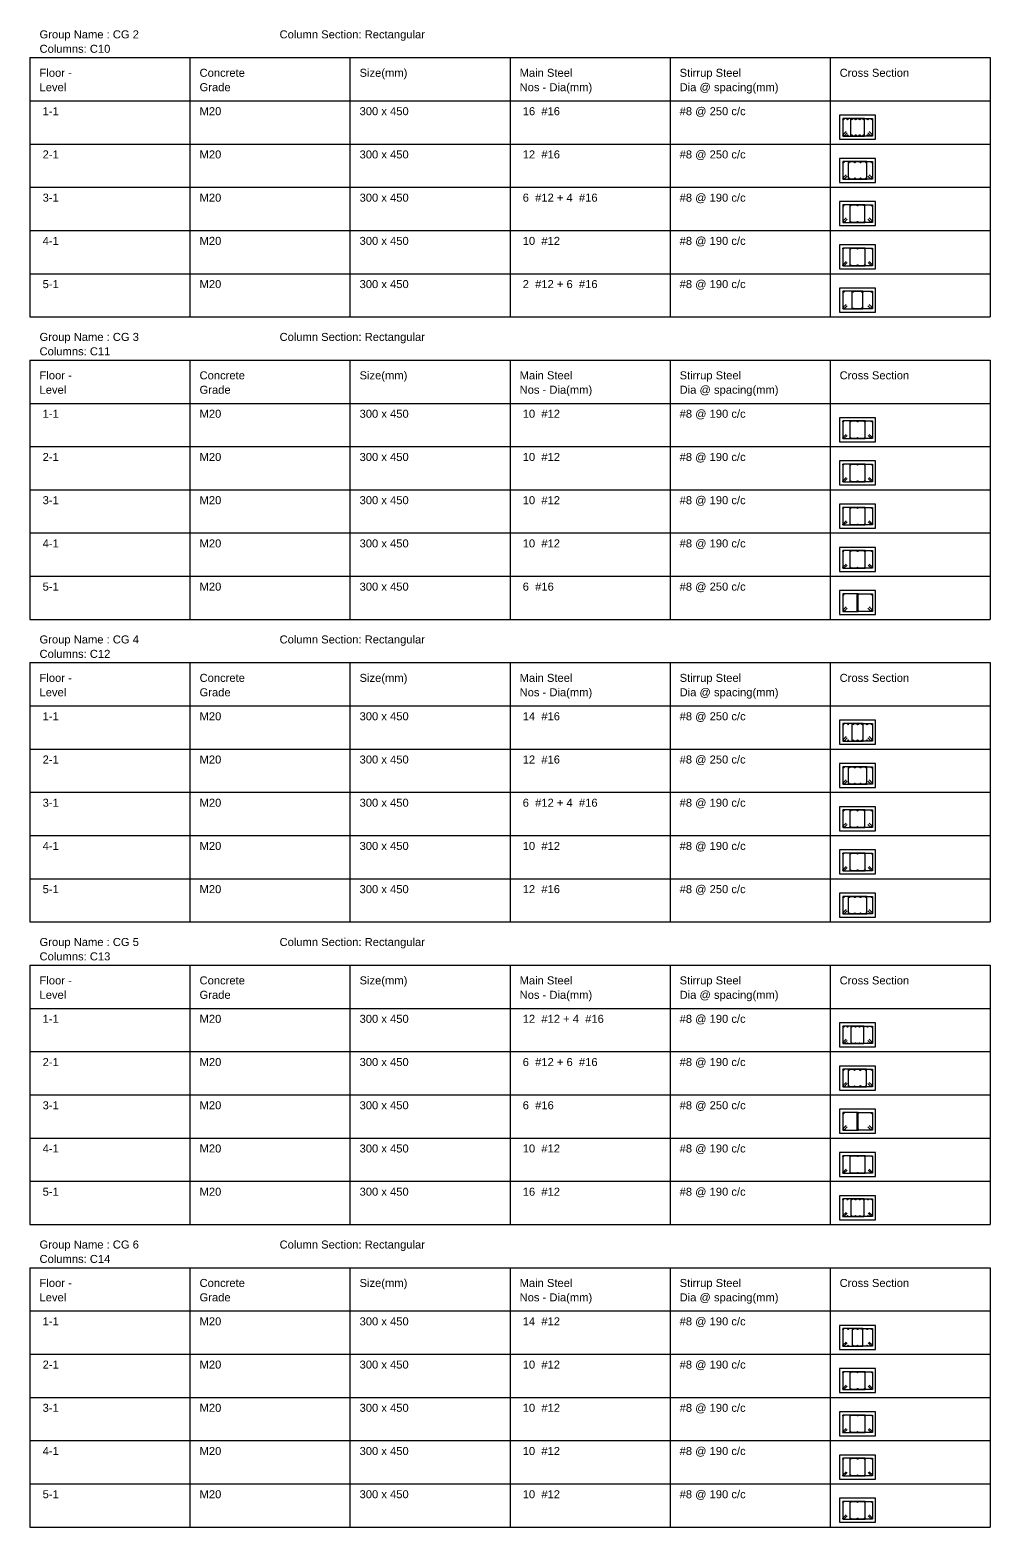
# Model space of a CAD drawing. Extents: x 28 to 264, y -211 to 74.
# Drawn here: x 73.06 to 85.06, y 33 to 51.71 of the extents above; entities that cross this region are included whole.
import ezdxf

# ---------------------------------------------------------------- set-up
doc = ezdxf.new("R2010")
doc.units = 0
doc.layers.add('Schedule', color=140, linetype='CONTINUOUS')
doc.styles.add('STRUDS_Arial', font='ARIAL.TTF', dxfattribs={"height": 0.04})

msp = doc.modelspace()

# ---------------------------------------------------------------- linework, layer by layer
at = {"layer": 'Schedule'}
for p, q in [((73.058, 51.36), (85.058, 51.36)), ((73.058, 51.36), (73.058, 48.12)), ((75.058, 51.36), (75.058, 48.12)), ((77.058, 51.36), (77.058, 48.12)), ((79.058, 51.36), (79.058, 48.12)), ((81.058, 51.36), (81.058, 48.12)), ((83.058, 51.36), (83.058, 48.12)), ((85.058, 51.36), (85.058, 48.12)), ((73.058, 50.82), (85.058, 50.82)), ((83.628, 50.64), (83.178, 50.64)), ((83.178, 50.64), (83.178, 50.34)), ((83.4869, 50.6), (83.218, 50.6)), ((83.218, 50.6), (83.218, 50.38)), ((83.3192, 50.38), (83.3192, 50.6)), ((83.3192, 50.6), (83.588, 50.6)), ((83.4869, 50.38), (83.4869, 50.6)), ((83.588, 50.6), (83.588, 50.38)), ((83.628, 50.34), (83.628, 50.64)), ((83.178, 50.34), (83.628, 50.34)), ((83.218, 50.396), (83.258, 50.436)), ((83.218, 50.38), (83.4869, 50.38)), ((83.234, 50.38), (83.274, 50.42)), ((83.588, 50.38), (83.3192, 50.38)), ((83.572, 50.38), (83.532, 50.42)), ((83.588, 50.396), (83.548, 50.436)), ((73.058, 50.28), (85.058, 50.28)), ((83.628, 50.1), (83.178, 50.1)), ((83.178, 50.1), (83.178, 49.8)), ((83.5172, 50.06), (83.218, 50.06)), ((83.218, 50.06), (83.218, 49.84)), ((83.2888, 49.84), (83.2888, 50.06)), ((83.2888, 50.06), (83.588, 50.06)), ((83.5172, 49.84), (83.5172, 50.06)), ((83.588, 50.06), (83.588, 49.84)), ((83.628, 49.8), (83.628, 50.1)), ((83.178, 49.8), (83.628, 49.8)), ((83.218, 49.856), (83.258, 49.896)), ((83.218, 49.84), (83.5172, 49.84)), ((83.234, 49.84), (83.274, 49.88)), ((83.588, 49.84), (83.2888, 49.84)), ((83.572, 49.84), (83.532, 49.88)), ((83.588, 49.856), (83.548, 49.896)), ((73.058, 49.74), (85.058, 49.74)), ((83.628, 49.56), (83.178, 49.56)), ((83.178, 49.56), (83.178, 49.26)), ((83.4945, 49.52), (83.218, 49.52)), ((83.218, 49.52), (83.218, 49.3)), ((83.3075, 49.3), (83.3075, 49.52)), ((83.3075, 49.52), (83.588, 49.52)), ((83.4945, 49.3), (83.4945, 49.52)), ((83.588, 49.52), (83.588, 49.3)), ((83.628, 49.26), (83.628, 49.56)), ((73.058, 49.2), (85.058, 49.2)), ((83.178, 49.26), (83.628, 49.26)), ((83.218, 49.316), (83.258, 49.356)), ((83.218, 49.3), (83.4945, 49.3)), ((83.234, 49.3), (83.274, 49.34)), ((83.588, 49.3), (83.3075, 49.3)), ((83.572, 49.3), (83.532, 49.34)), ((83.588, 49.316), (83.548, 49.356)), ((83.628, 49.02), (83.178, 49.02)), ((83.178, 49.02), (83.178, 48.72)), ((83.628, 48.72), (83.628, 49.02)), ((83.4985, 48.98), (83.218, 48.98)), ((83.218, 48.98), (83.218, 48.76)), ((83.3075, 48.76), (83.3075, 48.98)), ((83.3075, 48.98), (83.588, 48.98)), ((83.4985, 48.76), (83.4985, 48.98)), ((83.588, 48.98), (83.588, 48.76)), ((73.058, 48.66), (85.058, 48.66)), ((83.178, 48.72), (83.628, 48.72)), ((83.218, 48.772), (83.258, 48.812)), ((83.218, 48.76), (83.4985, 48.76)), ((83.23, 48.76), (83.27, 48.8)), ((83.588, 48.76), (83.3075, 48.76)), ((83.576, 48.76), (83.536, 48.8)), ((83.588, 48.772), (83.548, 48.812)), ((83.628, 48.48), (83.178, 48.48)), ((83.178, 48.48), (83.178, 48.18)), ((83.628, 48.18), (83.628, 48.48)), ((83.4687, 48.44), (83.218, 48.44)), ((83.218, 48.44), (83.218, 48.22)), ((83.218, 48.236), (83.258, 48.276)), ((83.234, 48.22), (83.274, 48.26)), ((83.3354, 48.22), (83.3354, 48.44)), ((83.3354, 48.44), (83.588, 48.44)), ((83.4687, 48.22), (83.4687, 48.44)), ((83.572, 48.22), (83.532, 48.26)), ((83.588, 48.236), (83.548, 48.276)), ((83.588, 48.44), (83.588, 48.22)), ((73.058, 48.12), (85.058, 48.12)), ((83.178, 48.18), (83.628, 48.18)), ((83.218, 48.22), (83.4687, 48.22)), ((83.588, 48.22), (83.3354, 48.22)), ((73.058, 47.58), (85.058, 47.58)), ((73.058, 47.58), (73.058, 44.34)), ((75.058, 47.58), (75.058, 44.34)), ((77.058, 47.58), (77.058, 44.34)), ((79.058, 47.58), (79.058, 44.34)), ((81.058, 47.58), (81.058, 44.34)), ((83.058, 47.58), (83.058, 44.34)), ((85.058, 47.58), (85.058, 44.34)), ((73.058, 47.04), (85.058, 47.04)), ((83.628, 46.86), (83.178, 46.86)), ((83.178, 46.86), (83.178, 46.56)), ((83.4985, 46.82), (83.218, 46.82)), ((83.218, 46.82), (83.218, 46.6)), ((83.3075, 46.6), (83.3075, 46.82)), ((83.3075, 46.82), (83.588, 46.82)), ((83.4985, 46.6), (83.4985, 46.82)), ((83.588, 46.82), (83.588, 46.6)), ((83.628, 46.56), (83.628, 46.86)), ((83.218, 46.612), (83.258, 46.652)), ((83.218, 46.6), (83.4985, 46.6)), ((83.23, 46.6), (83.27, 46.64)), ((83.588, 46.6), (83.3075, 46.6)), ((83.576, 46.6), (83.536, 46.64)), ((83.588, 46.612), (83.548, 46.652)), ((73.058, 46.5), (85.058, 46.5)), ((83.178, 46.56), (83.628, 46.56)), ((83.628, 46.32), (83.178, 46.32)), ((83.178, 46.32), (83.178, 46.02)), ((83.4985, 46.28), (83.218, 46.28)), ((83.218, 46.28), (83.218, 46.06)), ((83.3075, 46.06), (83.3075, 46.28)), ((83.3075, 46.28), (83.588, 46.28)), ((83.4985, 46.06), (83.4985, 46.28)), ((83.588, 46.28), (83.588, 46.06)), ((83.628, 46.02), (83.628, 46.32)), ((83.178, 46.02), (83.628, 46.02)), ((83.218, 46.072), (83.258, 46.112)), ((83.218, 46.06), (83.4985, 46.06)), ((83.23, 46.06), (83.27, 46.1)), ((83.588, 46.06), (83.3075, 46.06)), ((83.576, 46.06), (83.536, 46.1)), ((83.588, 46.072), (83.548, 46.112)), ((73.058, 45.96), (85.058, 45.96)), ((83.628, 45.78), (83.178, 45.78)), ((83.178, 45.78), (83.178, 45.48)), ((83.4985, 45.74), (83.218, 45.74)), ((83.218, 45.74), (83.218, 45.52)), ((83.3075, 45.52), (83.3075, 45.74)), ((83.3075, 45.74), (83.588, 45.74)), ((83.4985, 45.52), (83.4985, 45.74)), ((83.588, 45.74), (83.588, 45.52)), ((83.628, 45.48), (83.628, 45.78)), ((83.178, 45.48), (83.628, 45.48)), ((83.218, 45.532), (83.258, 45.572)), ((83.218, 45.52), (83.4985, 45.52)), ((83.23, 45.52), (83.27, 45.56)), ((83.588, 45.52), (83.3075, 45.52)), ((83.576, 45.52), (83.536, 45.56)), ((83.588, 45.532), (83.548, 45.572)), ((73.058, 45.42), (85.058, 45.42)), ((83.628, 45.24), (83.178, 45.24)), ((83.178, 45.24), (83.178, 44.94)), ((83.4985, 45.2), (83.218, 45.2)), ((83.218, 45.2), (83.218, 44.98)), ((83.3075, 44.98), (83.3075, 45.2)), ((83.3075, 45.2), (83.588, 45.2)), ((83.4985, 44.98), (83.4985, 45.2)), ((83.588, 45.2), (83.588, 44.98)), ((83.628, 44.94), (83.628, 45.24)), ((83.178, 44.94), (83.628, 44.94)), ((83.218, 44.992), (83.258, 45.032)), ((83.218, 44.98), (83.4985, 44.98)), ((83.23, 44.98), (83.27, 45.02)), ((83.588, 44.98), (83.3075, 44.98)), ((83.576, 44.98), (83.536, 45.02)), ((83.588, 44.992), (83.548, 45.032)), ((73.058, 44.88), (85.058, 44.88)), ((83.628, 44.7), (83.178, 44.7)), ((83.178, 44.7), (83.178, 44.4)), ((83.411, 44.66), (83.218, 44.66)), ((83.218, 44.66), (83.218, 44.44)), ((83.395, 44.44), (83.395, 44.66)), ((83.395, 44.66), (83.588, 44.66)), ((83.411, 44.44), (83.411, 44.66)), ((83.588, 44.66), (83.588, 44.44)), ((83.628, 44.4), (83.628, 44.7)), ((73.058, 44.34), (85.058, 44.34)), ((83.178, 44.4), (83.628, 44.4)), ((83.218, 44.456), (83.258, 44.496)), ((83.218, 44.44), (83.411, 44.44)), ((83.234, 44.44), (83.274, 44.48)), ((83.588, 44.44), (83.395, 44.44)), ((83.572, 44.44), (83.532, 44.48)), ((83.588, 44.456), (83.548, 44.496)), ((73.058, 43.8), (85.058, 43.8)), ((73.058, 43.8), (73.058, 40.56)), ((75.058, 43.8), (75.058, 40.56)), ((77.058, 43.8), (77.058, 40.56)), ((79.058, 43.8), (79.058, 40.56)), ((81.058, 43.8), (81.058, 40.56)), ((83.058, 43.8), (83.058, 40.56)), ((85.058, 43.8), (85.058, 40.56)), ((73.058, 43.26), (85.058, 43.26)), ((83.628, 43.08), (83.178, 43.08)), ((83.178, 43.08), (83.178, 42.78)), ((83.47, 43.04), (83.218, 43.04)), ((83.218, 43.04), (83.218, 42.82)), ((83.336, 42.82), (83.336, 43.04)), ((83.336, 43.04), (83.588, 43.04)), ((83.47, 42.82), (83.47, 43.04)), ((83.588, 43.04), (83.588, 42.82)), ((83.628, 42.78), (83.628, 43.08)), ((83.218, 42.836), (83.258, 42.876)), ((83.234, 42.82), (83.274, 42.86)), ((83.572, 42.82), (83.532, 42.86)), ((83.588, 42.836), (83.548, 42.876)), ((73.058, 42.72), (85.058, 42.72)), ((83.178, 42.78), (83.628, 42.78)), ((83.218, 42.82), (83.47, 42.82)), ((83.588, 42.82), (83.336, 42.82)), ((83.628, 42.54), (83.178, 42.54)), ((83.178, 42.54), (83.178, 42.24)), ((83.5172, 42.5), (83.218, 42.5)), ((83.218, 42.5), (83.218, 42.28)), ((83.2888, 42.28), (83.2888, 42.5)), ((83.2888, 42.5), (83.588, 42.5)), ((83.5172, 42.28), (83.5172, 42.5)), ((83.588, 42.5), (83.588, 42.28)), ((83.628, 42.24), (83.628, 42.54)), ((83.218, 42.296), (83.258, 42.336)), ((83.218, 42.28), (83.5172, 42.28)), ((83.234, 42.28), (83.274, 42.32)), ((83.588, 42.28), (83.2888, 42.28)), ((83.572, 42.28), (83.532, 42.32)), ((83.588, 42.296), (83.548, 42.336)), ((73.058, 42.18), (85.058, 42.18)), ((83.178, 42.24), (83.628, 42.24)), ((83.628, 42), (83.178, 42)), ((83.178, 42), (83.178, 41.7)), ((83.4945, 41.96), (83.218, 41.96)), ((83.218, 41.96), (83.218, 41.74)), ((83.3075, 41.74), (83.3075, 41.96)), ((83.3075, 41.96), (83.588, 41.96)), ((83.4945, 41.74), (83.4945, 41.96)), ((83.588, 41.96), (83.588, 41.74)), ((83.628, 41.7), (83.628, 42)), ((83.218, 41.756), (83.258, 41.796)), ((83.218, 41.74), (83.4945, 41.74)), ((83.234, 41.74), (83.274, 41.78)), ((83.588, 41.74), (83.3075, 41.74)), ((83.572, 41.74), (83.532, 41.78)), ((83.588, 41.756), (83.548, 41.796)), ((73.058, 41.64), (85.058, 41.64)), ((83.178, 41.7), (83.628, 41.7)), ((83.628, 41.46), (83.178, 41.46)), ((83.178, 41.46), (83.178, 41.16)), ((83.4985, 41.42), (83.218, 41.42)), ((83.218, 41.42), (83.218, 41.2)), ((83.3075, 41.2), (83.3075, 41.42)), ((83.3075, 41.42), (83.588, 41.42)), ((83.4985, 41.2), (83.4985, 41.42)), ((83.588, 41.42), (83.588, 41.2)), ((83.628, 41.16), (83.628, 41.46)), ((83.178, 41.16), (83.628, 41.16)), ((83.218, 41.212), (83.258, 41.252)), ((83.218, 41.2), (83.4985, 41.2)), ((83.23, 41.2), (83.27, 41.24)), ((83.588, 41.2), (83.3075, 41.2)), ((83.576, 41.2), (83.536, 41.24)), ((83.588, 41.212), (83.548, 41.252)), ((73.058, 41.1), (85.058, 41.1)), ((83.628, 40.92), (83.178, 40.92)), ((83.178, 40.92), (83.178, 40.62)), ((83.5172, 40.88), (83.218, 40.88)), ((83.218, 40.88), (83.218, 40.66)), ((83.2888, 40.66), (83.2888, 40.88)), ((83.2888, 40.88), (83.588, 40.88)), ((83.5172, 40.66), (83.5172, 40.88)), ((83.588, 40.88), (83.588, 40.66)), ((83.628, 40.62), (83.628, 40.92)), ((83.178, 40.62), (83.628, 40.62)), ((83.218, 40.676), (83.258, 40.716)), ((83.218, 40.66), (83.5172, 40.66)), ((83.234, 40.66), (83.274, 40.7)), ((83.588, 40.66), (83.2888, 40.66)), ((83.572, 40.66), (83.532, 40.7)), ((83.588, 40.676), (83.548, 40.716)), ((73.058, 40.56), (85.058, 40.56)), ((73.058, 40.02), (85.058, 40.02)), ((73.058, 40.02), (73.058, 36.78)), ((75.058, 40.02), (75.058, 36.78)), ((77.058, 40.02), (77.058, 36.78)), ((79.058, 40.02), (79.058, 36.78)), ((81.058, 40.02), (81.058, 36.78)), ((83.058, 40.02), (83.058, 36.78)), ((85.058, 40.02), (85.058, 36.78)), ((73.058, 39.48), (85.058, 39.48)), ((83.628, 39.3), (83.178, 39.3)), ((83.178, 39.3), (83.178, 39)), ((83.628, 39), (83.628, 39.3)), ((83.482, 39.26), (83.218, 39.26)), ((83.218, 39.26), (83.218, 39.04)), ((83.218, 39.056), (83.258, 39.096)), ((83.32, 39.04), (83.32, 39.26)), ((83.32, 39.26), (83.588, 39.26)), ((83.482, 39.04), (83.482, 39.26)), ((83.588, 39.056), (83.548, 39.096)), ((83.588, 39.26), (83.588, 39.04)), ((73.058, 38.94), (85.058, 38.94)), ((83.178, 39), (83.628, 39)), ((83.218, 39.04), (83.482, 39.04)), ((83.234, 39.04), (83.274, 39.08)), ((83.588, 39.04), (83.32, 39.04)), ((83.572, 39.04), (83.532, 39.08)), ((83.628, 38.76), (83.178, 38.76)), ((83.178, 38.76), (83.178, 38.46)), ((83.628, 38.46), (83.628, 38.76)), ((83.5128, 38.72), (83.218, 38.72)), ((83.218, 38.72), (83.218, 38.5)), ((83.218, 38.516), (83.258, 38.556)), ((83.234, 38.5), (83.274, 38.54)), ((83.2892, 38.5), (83.2892, 38.72)), ((83.2892, 38.72), (83.588, 38.72)), ((83.5128, 38.5), (83.5128, 38.72)), ((83.572, 38.5), (83.532, 38.54)), ((83.588, 38.516), (83.548, 38.556)), ((83.588, 38.72), (83.588, 38.5)), ((73.058, 38.4), (85.058, 38.4)), ((83.178, 38.46), (83.628, 38.46)), ((83.218, 38.5), (83.5128, 38.5)), ((83.588, 38.5), (83.2892, 38.5)), ((83.628, 38.22), (83.178, 38.22)), ((83.178, 38.22), (83.178, 37.92)), ((83.411, 38.18), (83.218, 38.18)), ((83.218, 38.18), (83.218, 37.96)), ((83.395, 37.96), (83.395, 38.18)), ((83.395, 38.18), (83.588, 38.18)), ((83.411, 37.96), (83.411, 38.18)), ((83.588, 38.18), (83.588, 37.96)), ((83.628, 37.92), (83.628, 38.22)), ((83.218, 37.976), (83.258, 38.016)), ((83.234, 37.96), (83.274, 38)), ((83.572, 37.96), (83.532, 38)), ((83.588, 37.976), (83.548, 38.016)), ((73.058, 37.86), (85.058, 37.86)), ((83.178, 37.92), (83.628, 37.92)), ((83.218, 37.96), (83.411, 37.96)), ((83.588, 37.96), (83.395, 37.96)), ((83.628, 37.68), (83.178, 37.68)), ((83.178, 37.68), (83.178, 37.38)), ((83.4985, 37.64), (83.218, 37.64)), ((83.218, 37.64), (83.218, 37.42)), ((83.3075, 37.42), (83.3075, 37.64)), ((83.3075, 37.64), (83.588, 37.64)), ((83.4985, 37.42), (83.4985, 37.64)), ((83.588, 37.64), (83.588, 37.42)), ((83.628, 37.38), (83.628, 37.68)), ((83.218, 37.432), (83.258, 37.472)), ((83.218, 37.42), (83.4985, 37.42)), ((83.23, 37.42), (83.27, 37.46)), ((83.588, 37.42), (83.3075, 37.42)), ((83.576, 37.42), (83.536, 37.46)), ((83.588, 37.432), (83.548, 37.472)), ((73.058, 37.32), (85.058, 37.32)), ((83.178, 37.38), (83.628, 37.38)), ((83.628, 37.14), (83.178, 37.14)), ((83.178, 37.14), (83.178, 36.84)), ((83.4857, 37.1), (83.218, 37.1)), ((83.218, 37.1), (83.218, 36.88)), ((83.3203, 36.88), (83.3203, 37.1)), ((83.3203, 37.1), (83.588, 37.1)), ((83.4857, 36.88), (83.4857, 37.1)), ((83.588, 37.1), (83.588, 36.88)), ((83.628, 36.84), (83.628, 37.14)), ((83.218, 36.892), (83.258, 36.932)), ((83.218, 36.88), (83.4857, 36.88)), ((83.23, 36.88), (83.27, 36.92)), ((83.588, 36.88), (83.3203, 36.88)), ((83.576, 36.88), (83.536, 36.92)), ((83.588, 36.892), (83.548, 36.932)), ((73.058, 36.78), (85.058, 36.78)), ((83.178, 36.84), (83.628, 36.84)), ((73.058, 36.24), (85.058, 36.24)), ((73.058, 36.24), (73.058, 33)), ((75.058, 36.24), (75.058, 33)), ((77.058, 36.24), (77.058, 33)), ((79.058, 36.24), (79.058, 33)), ((81.058, 36.24), (81.058, 33)), ((83.058, 36.24), (83.058, 33)), ((85.058, 36.24), (85.058, 33)), ((73.058, 35.7), (85.058, 35.7)), ((83.628, 35.52), (83.178, 35.52)), ((83.178, 35.52), (83.178, 35.22)), ((83.4687, 35.48), (83.218, 35.48)), ((83.218, 35.48), (83.218, 35.26)), ((83.3374, 35.26), (83.3374, 35.48)), ((83.3374, 35.48), (83.588, 35.48)), ((83.4687, 35.26), (83.4687, 35.48)), ((83.588, 35.48), (83.588, 35.26)), ((83.628, 35.22), (83.628, 35.52)), ((83.178, 35.22), (83.628, 35.22)), ((83.218, 35.272), (83.258, 35.312)), ((83.218, 35.26), (83.4687, 35.26)), ((83.23, 35.26), (83.27, 35.3)), ((83.588, 35.26), (83.3374, 35.26)), ((83.576, 35.26), (83.536, 35.3)), ((83.588, 35.272), (83.548, 35.312)), ((73.058, 35.16), (85.058, 35.16)), ((83.628, 34.98), (83.178, 34.98)), ((83.178, 34.98), (83.178, 34.68)), ((83.628, 34.68), (83.628, 34.98)), ((83.4985, 34.94), (83.218, 34.94)), ((83.218, 34.94), (83.218, 34.72)), ((83.3075, 34.72), (83.3075, 34.94)), ((83.3075, 34.94), (83.588, 34.94)), ((83.4985, 34.72), (83.4985, 34.94)), ((83.588, 34.94), (83.588, 34.72)), ((73.058, 34.62), (85.058, 34.62)), ((83.178, 34.68), (83.628, 34.68)), ((83.218, 34.732), (83.258, 34.772)), ((83.218, 34.72), (83.4985, 34.72)), ((83.23, 34.72), (83.27, 34.76)), ((83.588, 34.72), (83.3075, 34.72)), ((83.576, 34.72), (83.536, 34.76)), ((83.588, 34.732), (83.548, 34.772)), ((83.628, 34.44), (83.178, 34.44)), ((83.178, 34.44), (83.178, 34.14)), ((83.628, 34.14), (83.628, 34.44)), ((83.4985, 34.4), (83.218, 34.4)), ((83.218, 34.4), (83.218, 34.18)), ((83.218, 34.192), (83.258, 34.232)), ((83.3075, 34.18), (83.3075, 34.4)), ((83.3075, 34.4), (83.588, 34.4)), ((83.4985, 34.18), (83.4985, 34.4)), ((83.588, 34.192), (83.548, 34.232)), ((83.588, 34.4), (83.588, 34.18)), ((73.058, 34.08), (85.058, 34.08)), ((83.178, 34.14), (83.628, 34.14)), ((83.218, 34.18), (83.4985, 34.18)), ((83.23, 34.18), (83.27, 34.22)), ((83.588, 34.18), (83.3075, 34.18)), ((83.576, 34.18), (83.536, 34.22)), ((83.628, 33.9), (83.178, 33.9)), ((83.178, 33.9), (83.178, 33.6)), ((83.4985, 33.86), (83.218, 33.86)), ((83.218, 33.86), (83.218, 33.64)), ((83.3075, 33.64), (83.3075, 33.86)), ((83.3075, 33.86), (83.588, 33.86)), ((83.4985, 33.64), (83.4985, 33.86)), ((83.588, 33.86), (83.588, 33.64)), ((83.628, 33.6), (83.628, 33.9)), ((83.218, 33.652), (83.258, 33.692)), ((83.23, 33.64), (83.27, 33.68)), ((83.576, 33.64), (83.536, 33.68)), ((83.588, 33.652), (83.548, 33.692)), ((73.058, 33.54), (85.058, 33.54)), ((83.178, 33.6), (83.628, 33.6)), ((83.218, 33.64), (83.4985, 33.64)), ((83.588, 33.64), (83.3075, 33.64)), ((83.628, 33.36), (83.178, 33.36)), ((83.178, 33.36), (83.178, 33.06)), ((83.4985, 33.32), (83.218, 33.32)), ((83.218, 33.32), (83.218, 33.1)), ((83.3075, 33.1), (83.3075, 33.32)), ((83.3075, 33.32), (83.588, 33.32)), ((83.4985, 33.1), (83.4985, 33.32)), ((83.588, 33.32), (83.588, 33.1)), ((83.628, 33.06), (83.628, 33.36)), ((83.218, 33.112), (83.258, 33.152)), ((83.23, 33.1), (83.27, 33.14)), ((83.576, 33.1), (83.536, 33.14)), ((83.588, 33.112), (83.548, 33.152)), ((73.058, 33), (85.058, 33)), ((83.178, 33.06), (83.628, 33.06)), ((83.218, 33.1), (83.4985, 33.1)), ((83.588, 33.1), (83.3075, 33.1))]:
    msp.add_line(p, q, dxfattribs=at)
for centre, radius in [((83.226, 50.592), 0.008), ((83.2766, 50.592), 0.008), ((83.3272, 50.592), 0.008), ((83.3777, 50.592), 0.008), ((83.4283, 50.592), 0.008), ((83.4789, 50.592), 0.008), ((83.5294, 50.592), 0.008), ((83.58, 50.592), 0.008), ((83.226, 50.388), 0.008), ((83.2766, 50.388), 0.008), ((83.3272, 50.388), 0.008), ((83.3777, 50.388), 0.008), ((83.4283, 50.388), 0.008), ((83.4789, 50.388), 0.008), ((83.5294, 50.388), 0.008), ((83.58, 50.388), 0.008), ((83.226, 50.052), 0.008), ((83.2968, 50.052), 0.008), ((83.3676, 50.052), 0.008), ((83.4384, 50.052), 0.008), ((83.5092, 50.052), 0.008), ((83.58, 50.052), 0.008), ((83.226, 49.848), 0.008), ((83.2968, 49.848), 0.008), ((83.3676, 49.848), 0.008), ((83.4384, 49.848), 0.008), ((83.5092, 49.848), 0.008), ((83.58, 49.848), 0.008), ((83.226, 49.512), 0.008), ((83.3135, 49.512), 0.006), ((83.401, 49.512), 0.006), ((83.4885, 49.512), 0.006), ((83.58, 49.512), 0.008), ((83.226, 49.308), 0.008), ((83.3135, 49.306), 0.006), ((83.401, 49.306), 0.006), ((83.4885, 49.306), 0.006), ((83.58, 49.308), 0.008), ((83.224, 48.974), 0.006), ((83.3135, 48.974), 0.006), ((83.403, 48.974), 0.006), ((83.4925, 48.974), 0.006), ((83.582, 48.974), 0.006), ((83.224, 48.766), 0.006), ((83.3135, 48.766), 0.006), ((83.403, 48.766), 0.006), ((83.4925, 48.766), 0.006), ((83.582, 48.766), 0.006), ((83.226, 48.432), 0.008), ((83.3413, 48.432), 0.006), ((83.4607, 48.432), 0.008), ((83.58, 48.432), 0.008), ((83.226, 48.228), 0.008), ((83.3413, 48.226), 0.006), ((83.4607, 48.228), 0.008), ((83.58, 48.228), 0.008), ((83.224, 46.814), 0.006), ((83.3135, 46.814), 0.006), ((83.403, 46.814), 0.006), ((83.4925, 46.814), 0.006), ((83.582, 46.814), 0.006), ((83.224, 46.606), 0.006), ((83.3135, 46.606), 0.006), ((83.403, 46.606), 0.006), ((83.4925, 46.606), 0.006), ((83.582, 46.606), 0.006), ((83.224, 46.274), 0.006), ((83.3135, 46.274), 0.006), ((83.403, 46.274), 0.006), ((83.4925, 46.274), 0.006), ((83.582, 46.274), 0.006), ((83.224, 46.066), 0.006), ((83.3135, 46.066), 0.006), ((83.403, 46.066), 0.006), ((83.4925, 46.066), 0.006), ((83.582, 46.066), 0.006), ((83.224, 45.734), 0.006), ((83.3135, 45.734), 0.006), ((83.403, 45.734), 0.006), ((83.4925, 45.734), 0.006), ((83.582, 45.734), 0.006), ((83.224, 45.526), 0.006), ((83.3135, 45.526), 0.006), ((83.403, 45.526), 0.006), ((83.4925, 45.526), 0.006), ((83.582, 45.526), 0.006), ((83.224, 45.194), 0.006), ((83.3135, 45.194), 0.006), ((83.403, 45.194), 0.006), ((83.4925, 45.194), 0.006), ((83.582, 45.194), 0.006), ((83.224, 44.986), 0.006), ((83.3135, 44.986), 0.006), ((83.403, 44.986), 0.006), ((83.4925, 44.986), 0.006), ((83.582, 44.986), 0.006), ((83.226, 44.652), 0.008), ((83.403, 44.652), 0.008), ((83.58, 44.652), 0.008), ((83.226, 44.448), 0.008), ((83.403, 44.448), 0.008), ((83.58, 44.448), 0.008), ((83.226, 43.032), 0.008), ((83.285, 43.032), 0.008), ((83.344, 43.032), 0.008), ((83.403, 43.032), 0.008), ((83.462, 43.032), 0.008), ((83.521, 43.032), 0.008), ((83.58, 43.032), 0.008), ((83.226, 42.828), 0.008), ((83.285, 42.828), 0.008), ((83.344, 42.828), 0.008), ((83.403, 42.828), 0.008), ((83.462, 42.828), 0.008), ((83.521, 42.828), 0.008), ((83.58, 42.828), 0.008), ((83.226, 42.492), 0.008), ((83.2968, 42.492), 0.008), ((83.3676, 42.492), 0.008), ((83.4384, 42.492), 0.008), ((83.5092, 42.492), 0.008), ((83.58, 42.492), 0.008), ((83.226, 42.288), 0.008), ((83.2968, 42.288), 0.008), ((83.3676, 42.288), 0.008), ((83.4384, 42.288), 0.008), ((83.5092, 42.288), 0.008), ((83.58, 42.288), 0.008), ((83.226, 41.952), 0.008), ((83.3135, 41.952), 0.006), ((83.401, 41.952), 0.006), ((83.4885, 41.952), 0.006), ((83.58, 41.952), 0.008), ((83.226, 41.748), 0.008), ((83.3135, 41.746), 0.006), ((83.401, 41.746), 0.006), ((83.4885, 41.746), 0.006), ((83.58, 41.748), 0.008), ((83.224, 41.414), 0.006), ((83.3135, 41.414), 0.006), ((83.403, 41.414), 0.006), ((83.4925, 41.414), 0.006), ((83.582, 41.414), 0.006), ((83.224, 41.206), 0.006), ((83.3135, 41.206), 0.006), ((83.403, 41.206), 0.006), ((83.4925, 41.206), 0.006), ((83.582, 41.206), 0.006), ((83.226, 40.872), 0.008), ((83.2968, 40.872), 0.008), ((83.3676, 40.872), 0.008), ((83.4384, 40.872), 0.008), ((83.5092, 40.872), 0.008), ((83.58, 40.872), 0.008), ((83.226, 40.668), 0.008), ((83.2968, 40.668), 0.008), ((83.3676, 40.668), 0.008), ((83.4384, 40.668), 0.008), ((83.5092, 40.668), 0.008), ((83.58, 40.668), 0.008), ((83.226, 39.252), 0.008), ((83.276, 39.252), 0.006), ((83.326, 39.252), 0.006), ((83.376, 39.252), 0.006), ((83.426, 39.252), 0.006), ((83.476, 39.252), 0.006), ((83.526, 39.252), 0.006), ((83.58, 39.252), 0.008), ((83.226, 39.048), 0.008), ((83.276, 39.046), 0.006), ((83.326, 39.046), 0.006), ((83.376, 39.046), 0.006), ((83.426, 39.046), 0.006), ((83.476, 39.046), 0.006), ((83.526, 39.046), 0.006), ((83.58, 39.048), 0.008), ((83.226, 38.712), 0.008), ((83.2952, 38.712), 0.006), ((83.3644, 38.712), 0.006), ((83.4376, 38.712), 0.008), ((83.5068, 38.712), 0.006), ((83.58, 38.712), 0.008), ((83.226, 38.508), 0.008), ((83.2952, 38.506), 0.006), ((83.3644, 38.506), 0.006), ((83.4376, 38.508), 0.008), ((83.5068, 38.506), 0.006), ((83.58, 38.508), 0.008), ((83.226, 38.172), 0.008), ((83.403, 38.172), 0.008), ((83.58, 38.172), 0.008), ((83.226, 37.968), 0.008), ((83.403, 37.968), 0.008), ((83.58, 37.968), 0.008), ((83.224, 37.634), 0.006), ((83.3135, 37.634), 0.006), ((83.403, 37.634), 0.006), ((83.4925, 37.634), 0.006), ((83.582, 37.634), 0.006), ((83.224, 37.426), 0.006), ((83.3135, 37.426), 0.006), ((83.403, 37.426), 0.006), ((83.4925, 37.426), 0.006), ((83.582, 37.426), 0.006), ((83.224, 37.094), 0.006), ((83.2752, 37.094), 0.006), ((83.3263, 37.094), 0.006), ((83.3774, 37.094), 0.006), ((83.4286, 37.094), 0.006), ((83.4797, 37.094), 0.006), ((83.5309, 37.094), 0.006), ((83.582, 37.094), 0.006), ((83.224, 36.886), 0.006), ((83.2752, 36.886), 0.006), ((83.3263, 36.886), 0.006), ((83.3774, 36.886), 0.006), ((83.4286, 36.886), 0.006), ((83.4797, 36.886), 0.006), ((83.5309, 36.886), 0.006), ((83.582, 36.886), 0.006), ((83.224, 35.474), 0.006), ((83.2837, 35.474), 0.006), ((83.3434, 35.474), 0.006), ((83.403, 35.474), 0.006), ((83.4627, 35.474), 0.006), ((83.5223, 35.474), 0.006), ((83.582, 35.474), 0.006), ((83.224, 35.266), 0.006), ((83.2837, 35.266), 0.006), ((83.3434, 35.266), 0.006), ((83.403, 35.266), 0.006), ((83.4627, 35.266), 0.006), ((83.5223, 35.266), 0.006), ((83.582, 35.266), 0.006), ((83.224, 34.934), 0.006), ((83.3135, 34.934), 0.006), ((83.403, 34.934), 0.006), ((83.4925, 34.934), 0.006), ((83.582, 34.934), 0.006), ((83.224, 34.726), 0.006), ((83.3135, 34.726), 0.006), ((83.403, 34.726), 0.006), ((83.4925, 34.726), 0.006), ((83.582, 34.726), 0.006), ((83.224, 34.394), 0.006), ((83.3135, 34.394), 0.006), ((83.403, 34.394), 0.006), ((83.4925, 34.394), 0.006), ((83.582, 34.394), 0.006), ((83.224, 34.186), 0.006), ((83.3135, 34.186), 0.006), ((83.403, 34.186), 0.006), ((83.4925, 34.186), 0.006), ((83.582, 34.186), 0.006), ((83.224, 33.854), 0.006), ((83.3135, 33.854), 0.006), ((83.403, 33.854), 0.006), ((83.4925, 33.854), 0.006), ((83.582, 33.854), 0.006), ((83.224, 33.646), 0.006), ((83.3135, 33.646), 0.006), ((83.403, 33.646), 0.006), ((83.4925, 33.646), 0.006), ((83.582, 33.646), 0.006), ((83.224, 33.314), 0.006), ((83.3135, 33.314), 0.006), ((83.403, 33.314), 0.006), ((83.4925, 33.314), 0.006), ((83.582, 33.314), 0.006), ((83.224, 33.106), 0.006), ((83.3135, 33.106), 0.006), ((83.403, 33.106), 0.006), ((83.4925, 33.106), 0.006), ((83.582, 33.106), 0.006)]:
    msp.add_circle(centre, radius, dxfattribs=at)

# ---------------------------------------------------------------- texts
at = {"layer": 'Schedule', "style": 'STRUDS_Arial'}
for s, p in [('Group Name : CG 2', (73.178, 51.6)), ('Column Section: Rectangular ', (76.178, 51.6)), ('Columns: C10 ', (73.178, 51.42)), ('Floor - ', (73.178, 51.12)), ('Concrete', (75.178, 51.12)), ('Size(mm)', (77.178, 51.12)), ('Main Steel', (79.178, 51.12)), ('Stirrup Steel', (81.178, 51.12)), ('Cross Section', (83.178, 51.12)), ('Level', (73.178, 50.94)), ('Grade', (75.178, 50.94)), ('Nos - Dia(mm)', (79.178, 50.94)), ('Dia @ spacing(mm)', (81.178, 50.94)), (' 1-1', (73.178, 50.64)), ('M20', (75.178, 50.64)), ('300 x 450 ', (77.178, 50.64)), (' 16  #16 ', (79.178, 50.64)), ('#8 @ 250 c/c', (81.178, 50.64)), (' 2-1', (73.178, 50.1)), ('M20', (75.178, 50.1)), ('300 x 450 ', (77.178, 50.1)), (' 12  #16 ', (79.178, 50.1)), ('#8 @ 250 c/c', (81.178, 50.1)), (' 3-1', (73.178, 49.56)), ('M20', (75.178, 49.56)), ('300 x 450 ', (77.178, 49.56)), (' 6  #12 + 4  #16 ', (79.178, 49.56)), ('#8 @ 190 c/c', (81.178, 49.56)), (' 4-1', (73.178, 49.02)), ('M20', (75.178, 49.02)), ('300 x 450 ', (77.178, 49.02)), (' 10  #12 ', (79.178, 49.02)), ('#8 @ 190 c/c', (81.178, 49.02)), (' 5-1', (73.178, 48.48)), ('M20', (75.178, 48.48)), ('300 x 450 ', (77.178, 48.48)), (' 2  #12 + 6  #16 ', (79.178, 48.48)), ('#8 @ 190 c/c', (81.178, 48.48)), ('Group Name : CG 3', (73.178, 47.82)), ('Column Section: Rectangular ', (76.178, 47.82)), ('Columns: C11 ', (73.178, 47.64)), ('Floor - ', (73.178, 47.34)), ('Concrete', (75.178, 47.34)), ('Size(mm)', (77.178, 47.34)), ('Main Steel', (79.178, 47.34)), ('Stirrup Steel', (81.178, 47.34)), ('Cross Section', (83.178, 47.34)), ('Level', (73.178, 47.16)), ('Grade', (75.178, 47.16)), ('Nos - Dia(mm)', (79.178, 47.16)), ('Dia @ spacing(mm)', (81.178, 47.16)), (' 1-1', (73.178, 46.86)), ('M20', (75.178, 46.86)), ('300 x 450 ', (77.178, 46.86)), (' 10  #12 ', (79.178, 46.86)), ('#8 @ 190 c/c', (81.178, 46.86)), (' 2-1', (73.178, 46.32)), ('M20', (75.178, 46.32)), ('300 x 450 ', (77.178, 46.32)), (' 10  #12 ', (79.178, 46.32)), ('#8 @ 190 c/c', (81.178, 46.32)), (' 3-1', (73.178, 45.78)), ('M20', (75.178, 45.78)), ('300 x 450 ', (77.178, 45.78)), (' 10  #12 ', (79.178, 45.78)), ('#8 @ 190 c/c', (81.178, 45.78)), (' 4-1', (73.178, 45.24)), ('M20', (75.178, 45.24)), ('300 x 450 ', (77.178, 45.24)), (' 10  #12 ', (79.178, 45.24)), ('#8 @ 190 c/c', (81.178, 45.24)), (' 5-1', (73.178, 44.7)), ('M20', (75.178, 44.7)), ('300 x 450 ', (77.178, 44.7)), (' 6  #16 ', (79.178, 44.7)), ('#8 @ 250 c/c', (81.178, 44.7)), ('Column Section: Rectangular ', (76.178, 44.04)), ('Group Name : CG 4', (73.178, 44.04)), ('Columns: C12 ', (73.178, 43.86)), ('Floor - ', (73.178, 43.56)), ('Concrete', (75.178, 43.56)), ('Size(mm)', (77.178, 43.56)), ('Main Steel', (79.178, 43.56)), ('Stirrup Steel', (81.178, 43.56)), ('Cross Section', (83.178, 43.56)), ('Level', (73.178, 43.38)), ('Grade', (75.178, 43.38)), ('Nos - Dia(mm)', (79.178, 43.38)), ('Dia @ spacing(mm)', (81.178, 43.38)), (' 1-1', (73.178, 43.08)), ('M20', (75.178, 43.08)), ('300 x 450 ', (77.178, 43.08)), (' 14  #16 ', (79.178, 43.08)), ('#8 @ 250 c/c', (81.178, 43.08)), (' 2-1', (73.178, 42.54)), ('M20', (75.178, 42.54)), ('300 x 450 ', (77.178, 42.54)), (' 12  #16 ', (79.178, 42.54)), ('#8 @ 250 c/c', (81.178, 42.54)), (' 3-1', (73.178, 42)), ('M20', (75.178, 42)), ('300 x 450 ', (77.178, 42)), (' 6  #12 + 4  #16 ', (79.178, 42)), ('#8 @ 190 c/c', (81.178, 42)), (' 4-1', (73.178, 41.46)), ('M20', (75.178, 41.46)), ('300 x 450 ', (77.178, 41.46)), (' 10  #12 ', (79.178, 41.46)), ('#8 @ 190 c/c', (81.178, 41.46)), (' 5-1', (73.178, 40.92)), ('M20', (75.178, 40.92)), ('300 x 450 ', (77.178, 40.92)), (' 12  #16 ', (79.178, 40.92)), ('#8 @ 250 c/c', (81.178, 40.92)), ('Group Name : CG 5', (73.178, 40.26)), ('Column Section: Rectangular ', (76.178, 40.26)), ('Columns: C13 ', (73.178, 40.08)), ('Floor - ', (73.178, 39.78)), ('Concrete', (75.178, 39.78)), ('Size(mm)', (77.178, 39.78)), ('Main Steel', (79.178, 39.78)), ('Stirrup Steel', (81.178, 39.78)), ('Cross Section', (83.178, 39.78)), ('Level', (73.178, 39.6)), ('Grade', (75.178, 39.6)), ('Nos - Dia(mm)', (79.178, 39.6)), ('Dia @ spacing(mm)', (81.178, 39.6)), (' 1-1', (73.178, 39.3)), ('M20', (75.178, 39.3)), ('300 x 450 ', (77.178, 39.3)), (' 12  #12 + 4  #16 ', (79.178, 39.3)), ('#8 @ 190 c/c', (81.178, 39.3)), (' 2-1', (73.178, 38.76)), ('M20', (75.178, 38.76)), ('300 x 450 ', (77.178, 38.76)), (' 6  #12 + 6  #16 ', (79.178, 38.76)), ('#8 @ 190 c/c', (81.178, 38.76)), (' 3-1', (73.178, 38.22)), ('M20', (75.178, 38.22)), ('300 x 450 ', (77.178, 38.22)), (' 6  #16 ', (79.178, 38.22)), ('#8 @ 250 c/c', (81.178, 38.22)), ('#8 @ 190 c/c', (81.178, 37.68)), (' 4-1', (73.178, 37.68)), ('M20', (75.178, 37.68)), ('300 x 450 ', (77.178, 37.68)), (' 10  #12 ', (79.178, 37.68)), (' 5-1', (73.178, 37.14)), ('M20', (75.178, 37.14)), ('300 x 450 ', (77.178, 37.14)), (' 16  #12 ', (79.178, 37.14)), ('#8 @ 190 c/c', (81.178, 37.14)), ('Group Name : CG 6', (73.178, 36.48)), ('Column Section: Rectangular ', (76.178, 36.48)), ('Columns: C14 ', (73.178, 36.3)), ('Floor - ', (73.178, 36)), ('Concrete', (75.178, 36)), ('Size(mm)', (77.178, 36)), ('Main Steel', (79.178, 36)), ('Stirrup Steel', (81.178, 36)), ('Cross Section', (83.178, 36)), ('Level', (73.178, 35.82)), ('Grade', (75.178, 35.82)), ('Nos - Dia(mm)', (79.178, 35.82)), ('Dia @ spacing(mm)', (81.178, 35.82)), (' 1-1', (73.178, 35.52)), ('M20', (75.178, 35.52)), ('300 x 450 ', (77.178, 35.52)), (' 14  #12 ', (79.178, 35.52)), ('#8 @ 190 c/c', (81.178, 35.52)), (' 2-1', (73.178, 34.98)), ('M20', (75.178, 34.98)), ('300 x 450 ', (77.178, 34.98)), (' 10  #12 ', (79.178, 34.98)), ('#8 @ 190 c/c', (81.178, 34.98)), (' 3-1', (73.178, 34.44)), ('M20', (75.178, 34.44)), ('300 x 450 ', (77.178, 34.44)), (' 10  #12 ', (79.178, 34.44)), ('#8 @ 190 c/c', (81.178, 34.44)), (' 4-1', (73.178, 33.9)), ('M20', (75.178, 33.9)), ('300 x 450 ', (77.178, 33.9)), (' 10  #12 ', (79.178, 33.9)), ('#8 @ 190 c/c', (81.178, 33.9)), (' 5-1', (73.178, 33.36)), ('M20', (75.178, 33.36)), ('300 x 450 ', (77.178, 33.36)), (' 10  #12 ', (79.178, 33.36)), ('#8 @ 190 c/c', (81.178, 33.36))]:
    msp.add_text(s, height=0.1, dxfattribs=at).set_placement(p)

doc.saveas('drawing.dxf')
